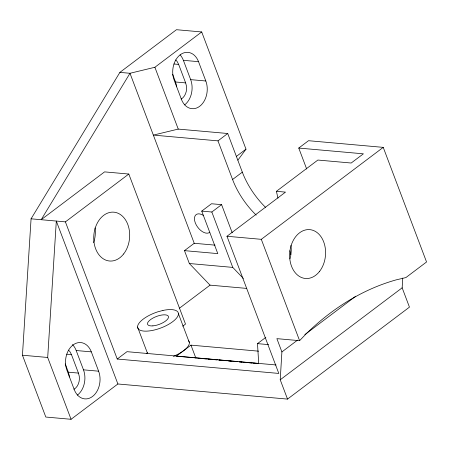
<?xml version="1.0" encoding="UTF-8"?>
<svg xmlns="http://www.w3.org/2000/svg" width="449" height="449" viewBox="0 0 449 449"><rect width="100%" height="100%" fill="white"/><g stroke="black" fill="none" stroke-linecap="round" stroke-linejoin="round"><path stroke-width="0.67" d="M402.742 278.066L402.158 287.815L409.454 307.133L287.523 399.099L280.227 379.781L281.899 351.926L276.881 338.647L299.601 340.673L305.735 334.252A303.137 221.626 -84.9 0 1 396.243 279.85L405.885 277.572L426.55 261.986L383.238 147.367L308.514 140.705L298.759 148.063L306.678 169.015M287.523 399.099L117.879 383.979L71.054 419.293L45.809 417.042L22.45 355.221L31.071 218.809L119.889 72.379L176.463 29.707L201.708 31.958L245.996 149.158L237.936 160.108M71.054 419.293L47.695 357.471L56.316 221.06L117.879 383.979M119.889 72.379L129.986 73.282L154.888 67.271L201.708 31.958M31.071 218.809L65.402 221.868L128.807 174.044L185.504 324.088L182.709 326.193M227.727 133.505L178.247 129.093L153.345 135.098L217.973 140.863L227.727 133.505L242.325 172.141A59.436 33.832 53 0 0 265.443 207.258M236.522 156.308L245.996 149.158M256.183 215.099A59.436 33.832 53 0 1 232.571 179.499L242.325 172.141M246.568 288.398L210.042 285.143L189.338 263.518L184.472 250.643L217.793 253.612L201.736 211.109L211.49 203.751L221.587 204.654L232.212 232.773M201.736 211.109L211.833 212.012L221.587 204.654M184.472 250.643L194.226 243.285L215.054 245.143M277.959 198.132L276.41 191.313L317.87 160.046L351.191 163.021L363.387 153.822L298.759 148.063M65.402 221.868L117.234 359.026L278.801 373.428L226.97 236.269L285.497 192.127L276.41 191.313M226.97 236.269L261.307 239.328L383.238 147.367M179.555 308.132L210.042 285.143M117.234 359.026L126.988 351.674L276.062 364.958M146.385 353.593L147.502 352.746M258.646 351.174L190.965 345.141L176.334 356.175L192.385 357.606M258.703 363.415L257.502 343.637L265.859 337.328M281.899 351.926L297.564 340.112M304.837 334.623L355.748 296.228M280.227 379.781L402.158 287.815M180.116 54.862A18.572 13.582 -84.9 0 1 183.377 60.323L198.52 61.67L205.822 80.988A18.572 13.582 -84.9 0 1 199.71 106.284A18.572 13.582 -84.9 0 1 181.435 99.381L174.133 80.062A18.572 13.582 -84.9 0 1 180.245 54.767A18.572 13.582 -84.9 0 1 198.52 61.67M173.943 63.999L178.657 64.42L185.639 82.897L186.447 86.023A11.079 8.099 -84.9 0 1 181.132 99.072M183.377 60.323L190.673 79.641L205.822 80.988M172.652 74.349L175.542 81.993L185.639 82.897M128.807 174.044L104.572 171.883L41.168 219.707L129.986 73.282L194.226 243.285M189.338 263.518L232.756 267.391L243.352 278.453M257.502 343.637L268.609 344.624M193.777 357.73L212.618 359.408M214.01 359.531L217.501 359.845M218.899 359.969L237.734 361.647M239.132 361.771L257.967 363.454M198.626 358.268L201.416 358.515M203.509 358.7L206.299 358.953M208.392 359.138L211.883 359.447M213.977 359.638L216.766 359.885M218.859 360.07L221.649 360.322M223.742 360.508L226.532 360.755M228.625 360.94L231.42 361.192M233.514 361.378L236.999 361.686M239.093 361.877L241.882 362.124M243.975 362.309L246.77 362.556M248.858 362.747L251.653 362.994M253.747 363.179L257.232 363.494M72.469 344.574A18.572 13.582 -84.9 0 1 76.184 350.517L91.327 351.87L98.628 371.188A18.572 13.582 -84.9 0 1 92.516 396.484A18.572 13.582 -84.9 0 1 74.242 389.58L66.94 370.262A18.572 13.582 -84.9 0 1 73.052 344.967A18.572 13.582 -84.9 0 1 91.327 351.87M66.749 354.199L71.464 354.62L78.446 373.091L79.254 376.217A11.079 8.099 -84.9 0 1 73.939 389.272M22.45 355.221L47.695 357.471M76.184 350.517L83.48 369.836L98.628 371.188M65.217 363.909L68.349 372.193L78.446 373.091M178.657 64.42L177.271 61.732A11.079 8.099 -84.9 0 0 175.666 59.964M71.464 354.62L70.078 351.932A11.079 8.099 -84.9 0 0 68.472 350.164M261.307 239.328L299.601 340.673M217.973 140.863L232.571 179.499M211.833 212.012L232.756 267.391M154.888 67.271L178.247 129.093M190.965 345.141L195.831 358.021M178.438 313.722L189.388 342.699M137.557 327.018L147.536 353.419M175.542 81.993L176.35 85.119A11.079 8.099 -84.9 0 1 176.502 86.831M68.349 372.193L69.157 375.319A11.079 8.099 -84.9 0 1 69.314 377.031M289.891 250.643L290.823 254.735M95.081 227.924A24.521 17.926 -84.9 0 1 93.656 242.673M188.602 340.724A21.636 8.138 -20.7 0 1 173.432 356.326M83.48 369.836A18.572 13.582 -84.9 0 1 77.374 395.131M190.673 79.641A18.572 13.582 -84.9 0 1 184.567 104.937M209.806 232.223A11.146 6.342 53 0 1 195.281 222.844A11.146 6.342 53 0 1 203.481 215.492M290.986 245.384A24.521 17.926 -84.9 0 1 289.975 258.792M162.948 310.439L157.644 311.87A21.636 8.138 -20.7 0 0 139.622 329.987A21.636 8.138 -20.7 0 0 173.881 320.743A21.636 8.138 -20.7 0 0 162.948 310.439M123.627 253.977A24.521 17.926 -84.9 0 0 117.408 212.983A24.521 17.926 -84.9 0 0 94.082 242.819A24.521 17.926 -84.9 0 0 123.627 253.977M152.89 325.873A11.146 4.193 -20.7 0 0 168.527 316.943A11.146 4.193 -20.7 0 0 152.576 318.29A11.146 4.193 -20.7 0 0 152.89 325.873M319.531 271.437A24.521 17.926 -84.9 0 0 313.312 230.444A24.521 17.926 -84.9 0 0 289.981 260.28A24.521 17.926 -84.9 0 0 319.531 271.437"/></g></svg>
